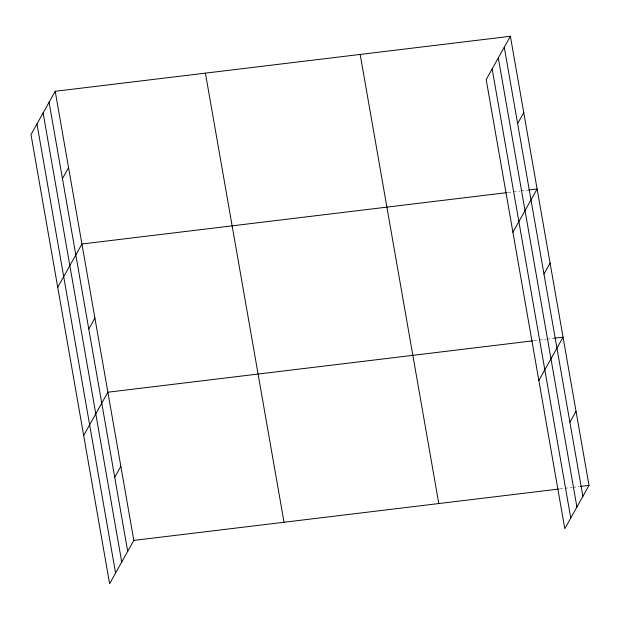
<?xml version="1.0" encoding="UTF-8"?>
<svg xmlns="http://www.w3.org/2000/svg" width="620" height="620" viewBox="0 0 620 620"><rect width="100%" height="100%" fill="white"/><g stroke="black" fill="none" stroke-linecap="round" stroke-linejoin="round"><path stroke-width="0.46" stroke-dasharray="3.1 2.33" d="M507.64 192.541L512.399 191.96M513.345 191.851L520.002 191.045M520.955 190.929L527.605 190.123M533.587 340.744L538.338 340.171M539.292 340.054L545.941 339.256M546.894 339.14L554.505 338.218M559.527 488.955L571.888 487.46M572.841 487.351L579.491 486.545"/><path stroke-width="0.93" d="M55.203 91.295L31 134.602L109.616 583.722L133.819 540.415L55.203 91.295L510.384 36.278L589 485.398L564.797 528.705L486.181 79.585L510.384 36.278M62.45 178.599L68.564 167.648M57.73 287.308L81.933 244.001L506.695 192.65M88.784 329.057L94.906 318.106M83.669 435.519L107.872 392.212L532.634 340.861M114.723 477.268L120.846 466.318M517.63 123.574L523.753 112.623M512.911 232.283L537.114 188.976L528.558 190.007M543.965 274.032L550.087 263.082M538.857 380.494L563.061 337.187L554.505 338.218M569.912 422.243L576.027 411.293M133.819 540.415L558.581 489.071M580.444 486.429L589 485.398M504.269 47.228L582.878 496.349M498.302 57.9L576.91 507.021M492.148 68.905L570.764 518.025M360.173 54.436L438.789 503.556M205.414 73.137L284.03 522.257M49.081 102.246L127.697 551.366M43.113 112.925L121.729 562.046M36.968 123.93L115.583 573.05"/></g></svg>
